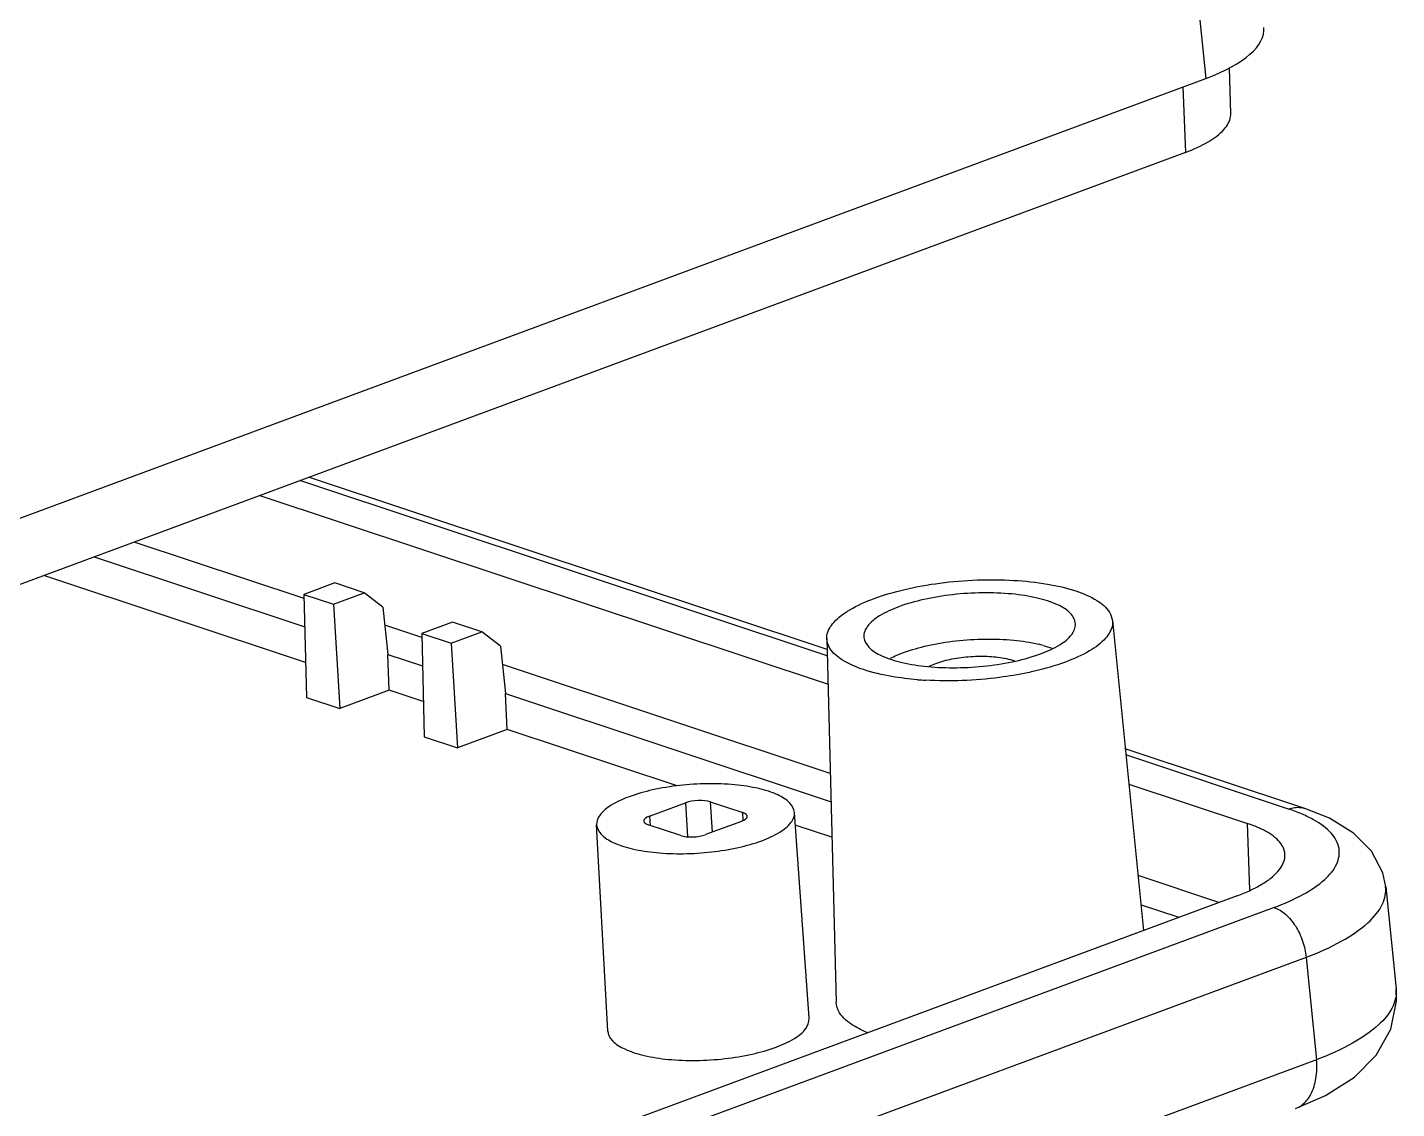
# Model space of a CAD drawing. Header units: millimetres. Extents: x 1751 to 2112, y -224 to 27.
# Drawn here: x 1864.15 to 1892.13, y -185.34 to -163.25 of the extents above; entities that cross this region are included whole.
import ezdxf

# ---------------------------------------------------------------- set-up
doc = ezdxf.new("R2010")
doc.units = ezdxf.units.MM

# ---------------------------------------------------------------- blocks, each defined once
blk = doc.blocks.new('*u4')
at = {"color": 7, "linetype": 'Continuous'}
for p, q in [((49.965, 30.513), (52.948, 1.456)), ((53.515, 0.656), (53.488, 1.699)), ((12.913, -13.378), (52.948, 1.456)), ((52.426, 1.263), (52.483, -0.222)), ((52.483, -0.222), (12.45, -15.055)), ((44.351, -11.65), (32.376, -7.672)), ((44.348, -11.511), (32.572, -7.599)), ((31.467, -8.009), (44.368, -12.294)), ((32.469, -10.35), (28.609, -9.068)), ((27.701, -9.404), (32.484, -10.993)), ((32.503, -11.801), (26.56, -9.827)), ((33.165, -9.997), (32.466, -10.256)), ((32.466, -10.256), (33.135, -10.478)), ((32.466, -10.256), (32.522, -12.598)), ((33.135, -10.478), (33.834, -10.219)), ((33.834, -10.219), (33.165, -9.997)), ((34.255, -10.548), (33.834, -10.219)), ((33.135, -10.478), (33.278, -12.85)), ((34.255, -10.548), (34.373, -11.619)), ((50.828, -10.853), (51.535, -17.886)), ((35.143, -11.238), (34.301, -10.958)), ((35.839, -10.886), (35.141, -11.145)), ((35.141, -11.145), (35.809, -11.367)), ((35.141, -11.145), (35.196, -13.487)), ((35.809, -11.367), (36.508, -11.108)), ((36.508, -11.108), (35.839, -10.886)), ((36.93, -11.436), (36.508, -11.108)), ((35.809, -11.367), (35.952, -13.738)), ((36.93, -11.436), (37.047, -12.508)), ((44.341, -11.262), (44.554, -19.512)), ((34.372, -11.62), (35.158, -11.881)), ((34.404, -12.432), (34.372, -11.62)), ((44.42, -14.32), (36.975, -11.847)), ((34.404, -12.432), (33.278, -12.85)), ((35.177, -12.689), (34.404, -12.432)), ((32.522, -12.598), (33.278, -12.85)), ((37.046, -12.508), (44.436, -14.963)), ((37.078, -13.321), (37.046, -12.508)), ((37.078, -13.321), (35.952, -13.738)), ((40.941, -14.604), (37.078, -13.321)), ((35.196, -13.487), (35.952, -13.738)), ((55.2, -15.116), (51.12, -13.761)), ((54.826, -15.129), (51.134, -13.903)), ((51.201, -14.564), (53.898, -15.46)), ((40.316, -15.289), (41.132, -14.987)), ((41.132, -14.987), (41.179, -15.759)), ((41.695, -14.966), (42.431, -15.21)), ((41.695, -14.966), (41.738, -15.655)), ((42.44, -15.389), (42.431, -15.21)), ((43.943, -19.88), (43.604, -15.205)), ((39.365, -20.169), (39.113, -15.488)), ((41.022, -15.732), (40.287, -15.488)), ((40.316, -15.289), (40.332, -15.503)), ((42.402, -15.409), (41.586, -15.711)), ((44.457, -15.772), (43.625, -15.496)), ((53.951, -16.963), (53.898, -15.46)), ((53.246, -17.252), (51.41, -16.642)), ((53.658, -17.099), (13.625, -31.932)), ((57.033, -16.894), (57.271, -19.212)), ((54.498, -17.364), (14.425, -32.212)), ((51.476, -17.302), (52.338, -17.588)), ((55.224, -18.497), (15.151, -33.345)), ((55.224, -18.497), (55.462, -20.82)), ((55.462, -20.82), (15.292, -35.704))]:
    blk.add_line(p, q, dxfattribs=at)
for points in [[(57.033, -16.897), (56.966, -16.576), (56.713, -16.087), (56.304, -15.674), (55.754, -15.338), (55.199, -15.116)], [(54.983, -21.931), (55.669, -21.63), (56.322, -21.214), (56.819, -20.718), (57.151, -20.127), (57.279, -19.493), (57.27, -19.209)]]:
    blk.add_lwpolyline(points, dxfattribs=at)
for centre, radius, start, end in [((48.441, -14.378), 3.073, 74.5863, 76.6785), ((47.037, -4.38), 7.839, 265.3494, 266.6974)]:
    blk.add_arc(centre, radius, start, end, dxfattribs=at)
for centre, major_axis, ratio, start_param, end_param in [((50.271, 2.344), (3.995, 0.252), 0.348035, -0.858553, 0.013856), ((41.399, -15.076), (0.399, 0.025), 0.348297, 0.711868, 2.282588), ((42.134, -15.32), (0.399, 0.025), 0.348245, 5.424271, 6.994991), ((40.583, -15.378), (0.399, 0.025), 0.348245, 2.282679, 3.853399), ((41.319, -15.623), (0.399, 0.025), 0.348297, -2.429725, -0.859004)]:
    blk.add_ellipse(centre, major_axis=major_axis, ratio=ratio, start_param=start_param, end_param=end_param, dxfattribs=at)
for points, start_tangent, end_tangent in [([(52.483, -0.222), (53.013, 0.025), (53.363, 0.302), (53.51, 0.59), (53.513, 0.656)], (0.9377, 0.347446), (-0.053377, 0.998574)), ([(45.413, -10.35), (46.11, -10.144), (46.908, -10), (47.753, -9.93), (48.586, -9.938), (49.35, -10.023), (49.995, -10.179), (50.475, -10.396), (50.758, -10.66), (50.825, -10.853)], (0.9377, 0.347446), (0.120363, -0.99273)), ([(49.989, -10.937), (49.988, -10.923), (49.877, -10.692), (49.583, -10.494), (49.121, -10.341), (48.542, -10.248), (47.878, -10.222), (47.198, -10.264), (46.543, -10.373), (45.976, -10.537)], (-0.001482, 0.999999), (-0.9377, -0.347446)), ([(44.343, -11.261), (44.345, -11.193), (44.499, -10.893), (44.863, -10.606), (45.413, -10.35)], (-0.053, 0.998595), (0.9377, 0.347446)), ([(45.976, -10.537), (45.539, -10.745), (45.266, -10.98), (45.182, -11.221), (45.184, -11.239)], (-0.9377, -0.347446), (0.127986, -0.991776)), ([(50.825, -10.853), (50.825, -10.951), (50.672, -11.25), (50.308, -11.538), (49.758, -11.794)], (0.120363, -0.99273), (-0.9377, -0.347446)), ([(49.195, -11.606), (49.632, -11.399), (49.905, -11.164), (49.989, -10.937)], (0.9377, 0.347446), (-0.001482, 0.999999)), ([(46.401, -12.193), (45.82, -12.121), (45.176, -11.965), (44.696, -11.747), (44.412, -11.484), (44.343, -11.261)], (-0.996694, 0.081242), (-0.053, 0.998595)), ([(45.184, -11.239), (45.294, -11.452), (45.588, -11.65), (46.05, -11.803), (46.628, -11.895), (47.292, -11.922), (47.973, -11.879), (48.628, -11.771), (49.195, -11.606)], (0.127986, -0.991776), (0.9377, 0.347446)), ([(46.079, -11.579), (46.633, -11.418), (47.272, -11.313), (47.937, -11.271), (48.585, -11.297), (49.149, -11.387)], (0.9377, 0.347446), (0.97299, -0.230849)), ([(49.258, -11.415), (49.451, -11.477)], (0.963913, -0.266219), (0.939628, -0.342197)), ([(45.785, -11.708), (46.079, -11.579)], (0.88902, 0.457868), (0.9377, 0.347446)), ([(46.815, -11.823), (47.181, -11.723), (47.608, -11.667), (48.033, -11.665), (48.42, -11.715), (48.604, -11.768)], (0.9377, 0.347446), (0.940065, -0.340994)), ([(49.758, -11.794), (49.06, -12), (48.901, -12.035)], (-0.9377, -0.347446), (-0.978553, -0.205997)), ([(48.901, -12.035), (48.262, -12.143), (47.418, -12.213), (46.585, -12.206)], (-0.978553, -0.205997), (-0.99833, 0.057773)), ([(46.664, -11.889), (46.815, -11.823)], (0.890229, 0.455513), (0.9377, 0.347446)), ([(43.604, -15.205), (43.501, -14.994), (43.226, -14.809), (42.794, -14.666), (42.253, -14.58), (41.632, -14.555), (40.995, -14.595), (40.385, -14.696), (39.855, -14.85)], (-0.076344, 0.997082), (-0.9377, -0.347446)), ([(39.855, -14.85), (39.446, -15.044), (39.192, -15.263), (39.113, -15.488)], (-0.9377, -0.347446), (0.055044, -0.998484)), ([(42.863, -15.849), (43.272, -15.655), (43.526, -15.435), (43.605, -15.21), (43.604, -15.205)], (0.9377, 0.347446), (-0.076344, 0.997082)), ([(54.826, -15.129), (55.109, -15.095), (55.199, -15.116)], (0.9377, 0.347446), (0.948054, -0.318109)), ([(55.142, -15.249), (54.826, -15.129)], (-0.917471, 0.397802), (-0.948958, 0.315402)), ([(39.113, -15.488), (39.217, -15.704), (39.492, -15.889), (39.924, -16.033), (40.465, -16.119), (41.086, -16.144), (41.722, -16.104), (42.333, -16.003), (42.863, -15.849)], (0.055044, -0.998484), (0.9377, 0.347446)), ([(54.746, -16.174), (54.736, -16.094), (54.674, -15.948), (54.557, -15.81), (54.387, -15.681), (54.165, -15.564), (53.898, -15.46)], (-0.026055, 0.999661), (-0.94901, 0.315246)), ([(54.498, -17.364), (55.163, -17.065), (55.647, -16.73), (55.921, -16.376), (55.973, -16.022), (55.8, -15.685), (55.41, -15.382)], (0.937657, 0.347562), (-0.870971, 0.491334)), ([(55.41, -15.382), (55.142, -15.249)], (-0.870971, 0.491334), (-0.917471, 0.397802)), ([(53.658, -17.099), (53.959, -16.974), (54.217, -16.839), (54.427, -16.696), (54.586, -16.547), (54.691, -16.396), (54.742, -16.244), (54.746, -16.174)], (0.9377, 0.347446), (-0.026055, 0.999661)), ([(55.224, -18.497), (56.038, -18.125), (56.628, -17.712), (56.963, -17.279), (57.032, -16.897)], (0.935767, 0.35262), (-0.083337, 0.996521)), ([(54.498, -17.364), (54.754, -17.516), (54.981, -17.784), (55.146, -18.128), (55.224, -18.497)], (0.94901, -0.315246), (0.080987, -0.996715)), ([(57.27, -19.212), (57.201, -19.597), (56.866, -20.032), (56.277, -20.446), (55.462, -20.82)], (0.088664, -0.996062), (-0.934803, -0.355166)), ([(45.282, -20.214), (44.942, -20.044), (44.632, -19.756), (44.556, -19.512)], (-0.927309, 0.374297), (-0.053, 0.998595)), ([(43.187, -20.536), (43.604, -20.339), (43.863, -20.115), (43.943, -19.885), (43.943, -19.88)], (0.9377, 0.347446), (-0.076341, 0.997082)), ([(39.365, -20.169), (39.471, -20.389), (39.751, -20.577), (40.191, -20.724), (40.743, -20.812), (41.375, -20.837), (42.024, -20.796), (42.647, -20.693), (43.187, -20.536)], (0.05504, -0.998484), (0.9377, 0.347446)), ([(54.983, -21.93), (55.131, -21.849), (55.334, -21.603), (55.448, -21.248), (55.462, -20.82)], (0.936949, 0.349467), (-0.080987, 0.996715))]:
    blk.add_spline(points, degree=3, dxfattribs=dict(at, start_tangent=start_tangent, end_tangent=end_tangent))
blk = doc.blocks.new('*u6')
blk.add_blockref('*u4', (-12.622, 37.162))

msp = doc.modelspace()

# ---------------------------------------------------------------- block references
at = {"xscale": 0.9, "yscale": 0.9, "zscale": 0.9}
msp.add_blockref('*u6', (1851.941, -199.046), dxfattribs=at)

doc.saveas('drawing.dxf')
